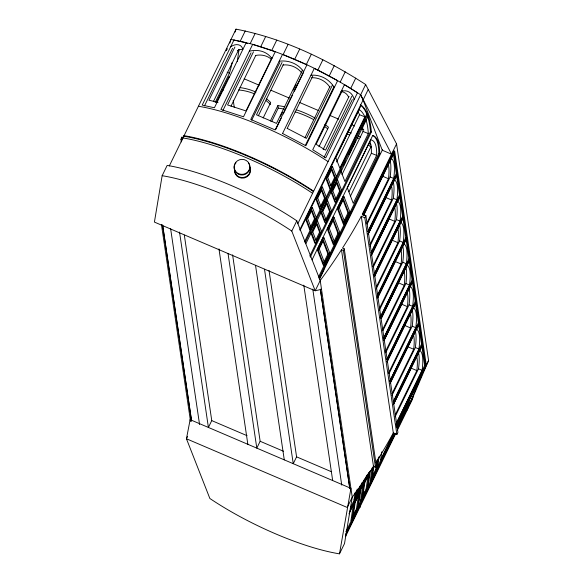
<?xml version="1.0" encoding="UTF-8"?>
<svg xmlns="http://www.w3.org/2000/svg" width="583" height="583" viewBox="0 0 583 583"><rect width="100%" height="100%" fill="white"/><g stroke="black" fill="none" stroke-linecap="round" stroke-linejoin="round"><path stroke-width="0.87" d="M237.252 61.507L239.001 49.847M353.466 503.778L350.944 520.604L351.841 521.02L358.108 508.172L360.768 490.456L359.871 490.048M361.919 482.746L361.263 487.14L354.996 499.988L354.1 499.573L355.156 492.54M351.841 521.02L354.5 503.304L360.768 490.456M354.996 499.988L356.315 491.199M357.211 489.071L355.914 497.722L360.513 488.299L361.03 484.837M352.249 517.551L356.461 508.915L358.56 494.938M355.783 495.739L359.616 487.884L359.871 486.156M357.357 509.331L359.849 492.722L355.251 502.145L352.759 518.753L357.357 509.331L356.461 508.915M361.453 501.314L364.105 483.606L370.373 470.758L367.72 488.467L361.453 501.314L360.556 500.906L363.209 483.198M364.871 478.526L364.601 480.283L367.348 474.664M362.24 497.066L366.066 489.217L368.296 474.358M366.962 489.633L369.454 473.024L364.856 482.447L362.371 499.048L366.962 489.633L366.066 489.217M372.158 467.923L370.161 481.208L371.058 481.616L377.325 468.768L379.183 456.372M371.058 481.616L373.448 465.679M373.943 466.24L371.976 479.35L376.574 469.927L378.411 457.691M372.231 476.581L375.678 469.519L377.121 459.907M381.799 451.825L380.604 459.79L393.693 432.965M407.24 410.017L408.377 406.344L409.455 399.202M339.495 553.85L350.937 488.343L190.145 419.651L186.443 438.766L209.858 498.48A117.329 31.752 26 0 0 339.495 553.85L344.509 543.575L352.241 497.182L320.213 280.503L296.798 220.797A117.329 31.752 26 0 0 167.161 165.419L162.147 175.702L154.415 222.087L315.199 290.779L321.524 289.343M229.877 43.084L231.006 39.425L250.194 43.659M235.109 32.072L236.02 29.15C282.522 38.084 326.101 58.949 365.658 84.52L396.557 143.892L428.585 360.578L413.391 396.105L397.234 429.234M413.391 396.083L412.254 399.741L397.3 430.371M408.384 406.38L423.571 370.854M319.367 279.293L323.951 269.783M181.342 141.946L180.941 139.25L181.983 137.114L183.419 137.726M169.281 166.002L236.02 29.15M204.487 105.909L232.588 48.294M234.898 47.048L208.954 100.225L218.049 102.368M240.24 41.204L245.254 30.921M213.349 101.675L238.892 49.307M215.149 102.491L229.418 73.225A128.69 10.516 -65.3 0 0 232.151 62.527M216.235 102.557L228.922 76.548A92.187 7.535 -65.3 0 1 229.483 77.094M255.201 33.362L250.187 43.638C289.408 54.7 326.64 72.46 360.651 94.818L391.543 154.174L382.273 150.21L363.1 100.006L360.651 94.818M222.925 110.442L251.025 52.834M253.503 51.77L227.567 104.955L246.004 110.93L271.94 57.746M230.992 106.215L255.733 55.487M260.732 46.713L265.746 36.43M271.758 50.386L276.765 40.103M283.112 54.605L288.126 44.33M251.732 120.083L279.833 62.468M282.026 62.454L256.491 114.815L276.495 123.392L302.431 70.208M258.364 115.762L283.506 64.217M263.181 117.948L270.694 102.55A51.472 48.724 -8.4 0 0 266.46 98.695M294.677 59.335L299.691 49.059M270.323 121.067L277.865 105.618A100.728 95.35 -8.4 0 1 284.81 106.776M271.889 121.155L278.237 108.139L277.865 105.618M280.481 116.308L282.471 112.22M293.249 90.132L296.04 84.404M306.308 64.516L311.322 54.234M275.744 129.39L281.29 118.028M283.265 113.977L292.367 95.313M294.349 91.254L303.452 72.591M282.529 133.529L314.303 68.379L337.637 80.673L305.886 145.772L282.558 133.478M287.149 128.53L312.772 76.03M317.866 70.077L322.88 59.801M329.213 75.958L334.227 65.682M304.931 137.799L330.073 86.255M332.397 85.184L306.461 138.368L287.23 128.398M305.354 145.356L333.848 86.933M340.21 82.094L345.223 71.811M342.476 90.299L316.139 144.3L325.554 150.166L351.892 96.173M318.974 146.763L328.499 127.24A100.728 95.35 -8.4 0 0 324.869 124.434M350.733 88.397L355.747 78.115M323.128 149.547L349.064 96.37M187.595 436.397L186.443 438.766L347.228 507.465L352.241 497.182A569.606 539.173 -8.4 0 0 370.475 471.071L373.492 466.415L341.463 249.735L343.445 250.581L375.474 467.26L373.492 466.415M324.192 157.199L352.292 99.584M341.463 249.735L338.453 254.385A569.606 539.173 -8.4 0 1 320.213 280.503L315.199 290.779L291.784 231.072L296.798 220.797M297.753 223.785L365.658 84.52M299.808 229.768L368.106 89.709M300.077 230.474L361.168 105.217A180.657 48.316 -68.5 0 1 367.042 113.007L368.755 117.496A180.657 48.316 -68.5 0 1 371.378 131.955L310.287 257.212M305.703 219.266L311.555 207.278L312.444 207.628L316.474 218.18L310.622 230.176L309.741 229.826L305.703 219.266L306.592 219.616L310.622 230.176M315.731 198.708L321.583 186.72L322.472 187.07L326.502 197.622L320.65 209.618L319.768 209.268L315.731 198.708L316.62 199.058L320.65 209.618M325.759 178.158L331.61 166.162L332.492 166.512L336.529 177.072L330.678 189.06L329.789 188.71L325.759 178.158L326.648 178.507L330.678 189.06M308.327 215.142L309.85 212.03M329.905 170.914L331.042 168.582M306.592 219.616L312.444 207.628M316.62 199.058L322.472 187.07M326.648 178.507L332.492 166.512M336.508 161.994L359.558 114.742L359.31 114.166A145.021 38.791 -68.5 0 0 357.751 111.404M184.33 235.109L211.753 420.598L208.408 427.448L179.528 232.056M310.302 227.406L314.485 218.844L311.307 210.521M320.329 206.848L324.512 198.286L321.335 189.971M330.736 185.511L334.533 177.728L331.355 169.413M321.328 206.069L322.108 204.473M364.849 116.826L339.816 168.152L335.786 157.599L359.179 109.633A145.021 38.791 -68.5 0 1 364.608 116.25L364.849 116.826L359.558 114.742M315.374 219.193L311.191 227.756L307.7 218.61L311.876 210.04L315.374 219.193L314.485 218.844M325.394 198.635L321.218 207.198L317.728 198.052L321.903 189.49L325.394 198.635L324.512 198.286M335.422 178.077L331.246 186.64L327.748 177.494L331.931 168.932L335.422 178.077L334.533 177.728M304.421 241.974L311.971 226.503M313.953 222.436L320.307 209.406M321.102 207.774L330.634 188.236M331.829 185.795L366.773 114.137L366.153 112.657A180.657 48.316 -68.5 0 0 360.279 104.867M305.31 242.324L367.662 114.487L366.773 114.137M314.711 224.644L316.664 220.644L317.553 220.993L321.583 231.553L315.731 243.541L314.842 243.191L310.812 232.639L311.701 232.989L315.731 243.541M325.518 202.49L326.691 200.093L327.573 200.443L331.61 210.995L325.759 222.983L324.869 222.633L320.839 212.081L321.729 212.431L325.759 222.983M336.712 179.535L337.601 179.885L341.631 190.437L335.786 202.432L334.897 202.082L330.867 191.523L333.986 185.132M341.689 169.34L340.895 170.965L344.925 181.524L368.318 133.558A145.021 38.791 -68.5 0 0 366.139 120.273L365.927 119.646M343.671 165.266L345.661 161.192M348.838 154.677L351.622 148.971M352.416 147.339L355.594 140.824M361.154 129.419L365.526 120.455M305.849 243.738L368.201 115.893M311.701 232.989L317.553 220.993M321.729 212.431L327.573 200.443M335.786 202.432L331.756 191.873L337.601 179.885M342.01 174.557L363.027 131.466A145.021 38.791 -68.5 0 0 362.539 126.314M315.789 239.999L319.586 232.209L316.416 223.894M326.436 203.336L329.614 211.651L325.438 220.221L326.327 220.571L330.503 212.001L327.012 202.855L322.829 211.425L326.327 220.571M335.465 199.663L339.641 191.1L336.464 182.778M320.475 232.559L316.299 241.129L312.809 231.976L316.984 223.413L320.475 232.559L319.586 232.209M340.53 191.45L336.355 200.013L332.857 190.867L337.032 182.297L340.53 191.45L339.641 191.1M309.799 256.046L370.496 131.605A180.657 48.316 -68.5 0 0 367.866 117.147M312.029 259.916L372.726 135.475A85.628 22.905 -68.5 0 1 379.715 153.766L319.018 278.208M317.261 249.524L323.113 237.536L324.002 237.886L329.912 253.365L324.068 265.36L323.179 265.01L317.261 249.524L318.15 249.874L324.068 265.36M327.289 228.966L333.141 216.978L334.03 217.328L339.94 232.806L334.088 244.802L333.206 244.452L327.289 228.966L328.178 229.323L334.088 244.802M337.317 208.415L343.168 196.42L344.05 196.77L349.968 212.256L344.116 224.244L343.227 223.894L337.317 208.415L338.206 208.765L344.116 224.244M338.803 206.622L339.561 205.07M318.15 249.874L324.002 237.886M328.178 229.323L334.03 217.328M338.206 208.765L344.05 196.77M348.991 191.807L371.123 146.428M350.339 196.369L371.356 153.285A61.871 16.55 -68.5 0 0 370.074 142.114M323.747 262.59L327.923 254.028L322.865 240.779M333.767 242.032L337.951 233.47L332.886 220.221M343.795 221.474L347.971 212.912L342.913 199.663M376.647 155.369L353.254 203.336L347.344 187.857L370.737 139.891A61.871 16.55 -68.5 0 1 376.647 155.369L371.356 153.285M328.812 254.377L324.629 262.94L319.258 248.868L323.434 240.298L328.812 254.377L327.923 254.028M338.832 233.819L334.657 242.382L329.286 228.31L333.461 219.747L338.832 233.819L337.951 233.47M348.86 213.261L344.684 221.824L339.306 207.752L343.489 199.189L348.86 213.261L347.971 212.912M318.529 277.042L378.826 153.416A85.628 22.905 -68.5 0 0 372.916 135.569M319.382 279.162L382.521 149.7M343.445 250.581L344.276 248.861L342.505 248.103L345.304 243.672A569.606 539.173 -8.4 0 0 361.285 216.278L364.841 217.802L396.87 434.488L393.314 432.965L361.285 216.278M396.557 143.892L362.305 214.129L365.891 215.659L397.912 432.346L396.87 434.488M362.444 215.076L393.773 150.837L394.669 151.223L426.275 365.016L396.921 425.189M363.712 213.101L371.684 196.748M373.681 192.66L385.64 168.13M386.442 166.498L393.219 152.593M369.724 201.383L371.706 197.316M363.34 215.462L394.669 151.223M363.807 215.112L394.115 152.979L397.22 173.982L368.106 233.666M364.841 217.802L365.891 215.659M232.595 254.88L260.149 441.273L256.804 448.13L228.055 253.634M366.765 223.26L388.482 178.733A105.334 18.481 -66.9 0 0 388.125 164.056M367.144 224.134L390.151 176.955A112.993 19.822 -66.9 0 0 390.267 161.331M367.953 231.356L393.736 178.485A112.993 19.822 -66.9 0 0 390.748 158.277M368.011 231.648L396.323 173.596L393.35 153.467M368.879 230.482L371.67 224.761M375.255 217.401L383.235 201.048M387.622 192.055L394.8 177.341M368.908 230.832L370.496 227.581M378.425 211.316L380.415 207.249M382.397 203.183L383.191 201.55M388.344 190.976L390.326 186.91M368.179 234.045L385.946 197.615L391.63 200.049L369.913 244.576M368.179 234.14L397.285 174.455L400.368 195.298L371.262 254.982M369.899 246.259L393.299 198.271A112.993 19.822 -66.9 0 0 393.416 182.647M371.101 252.672L396.885 199.801A112.993 19.822 -66.9 0 0 394.727 180.052M371.16 252.964L399.472 194.911L396.52 174.936M372.027 251.805L379.205 237.084M382.798 229.724L390.77 213.378M394.757 205.201L398.349 197.841M376.028 244.015L379.198 237.514M387.134 221.241L390.304 214.733M371.721 254.552L389.094 218.938A105.334 18.481 -66.9 0 0 389.284 217.299M371.327 255.456L400.441 195.771L403.516 216.614L374.41 276.298M372.675 266.701L394.786 221.365A105.334 18.481 -66.9 0 0 394.429 206.688M373.441 266.766L396.455 219.587A112.993 19.822 -66.9 0 0 396.564 203.963M373.856 274.804L400.04 221.117A112.993 19.822 -66.9 0 0 397.876 201.368M373.914 275.096L402.627 216.227L399.668 196.26M378.768 265.761L386.74 249.407M390.333 242.047L398.306 225.701M400.302 221.613L401.498 219.157M380.765 262.08L382.747 258.014M384.729 253.948L386.711 249.881M395.835 231.174L398.612 225.483M374.483 276.772L403.589 217.087L406.672 237.93L377.558 297.614M376.217 287.208L397.934 242.681A105.334 18.481 -66.9 0 0 397.577 228.004M376.195 288.898L399.603 240.903A112.993 19.822 -66.9 0 0 399.719 225.286M269.033 270.446L296.579 456.839L293.242 463.696L264.493 269.2M377.405 295.304L403.188 242.441A112.993 19.822 -66.9 0 0 401.024 222.684M377.463 295.596L405.775 237.551L402.824 217.576M378.331 294.437L382.718 285.444M386.303 278.084L394.283 261.731M398.269 253.554L404.646 240.473M379.548 292.345L382.725 285.838M389.466 272.013L392.643 265.505M400.572 249.24L402.561 245.166M377.631 298.088L406.737 238.403L409.82 259.246L381.107 318.114M379.373 308.524L401.089 263.997A105.334 18.481 -66.9 0 0 400.732 249.327M379.351 310.214L402.758 262.226A112.993 19.822 -66.9 0 0 402.868 246.602M380.553 316.627L406.336 263.756A112.993 19.822 -66.9 0 0 404.179 244M380.211 317.735L408.923 258.867L405.972 238.892M382.28 314.12L390.253 297.767M393.846 290.407L401.818 274.054M405.01 267.517L407.801 261.789M384.284 310.411L385.079 308.779M388.256 302.278L390.238 298.212M399.362 279.497L402.139 273.806M381.173 318.507L398.546 282.886L404.238 285.313L382.521 329.84M381.18 318.588L409.893 259.719L412.975 280.561L383.862 340.246M382.9 330.714L405.906 283.542A112.993 19.822 -66.9 0 0 406.016 267.918M383.701 337.943L409.492 285.072A112.993 19.822 -66.9 0 0 406.504 264.857M383.767 338.235L412.079 280.183L409.12 260.207M384.634 337.069L386.223 333.797M389.415 327.26L397.788 310.09M400.98 303.546L408.953 287.193M384.663 337.419L386.245 334.168M392.993 320.337L394.975 316.27M396.957 312.204L397.752 310.579M402.911 300.005L404.894 295.938M408.064 289.43L408.858 287.805M383.927 340.632L401.702 304.202L407.386 306.636L385.669 351.163M383.935 340.72L413.041 281.035L416.124 301.885L387.01 361.569M385.647 352.846L409.055 304.858A112.993 19.822 -66.9 0 0 409.171 289.234M386.857 359.259L412.64 306.388A112.993 19.822 -66.9 0 0 410.476 286.632M386.915 359.551L415.227 301.498L412.276 281.523M387.382 359.201L393.365 346.943M396.95 339.583L404.93 323.23M408.515 315.869L414.098 304.428M390.588 353.043L393.365 347.351M401.694 330.269L404.872 323.762M387.083 362.043L416.196 302.358L419.272 323.201L390.165 382.885M388.424 373.288L410.541 327.952A105.334 18.481 -66.9 0 0 410.184 313.275M389.196 373.353L412.21 326.174A112.993 19.822 -66.9 0 0 412.319 310.55M389.612 381.391L415.796 327.704A112.993 19.822 -66.9 0 0 413.631 307.948M390.063 380.867L418.375 322.814L415.424 302.839M392.927 375.612L400.9 359.266M405.688 349.45L412.465 335.553M416.058 328.193L417.253 325.744M395.325 371.109L397.307 367.042M406.431 348.335L407.225 346.703M410.403 340.195L412.385 336.129M390.231 383.359L419.345 323.674L422.427 344.517L393.314 404.201M391.973 393.795L413.69 349.268A105.334 18.481 -66.9 0 0 413.682 335.808M391.951 395.478L415.358 347.49A112.993 19.822 -66.9 0 0 415.468 331.865M393.161 401.891L418.944 349.02A112.993 19.822 -66.9 0 0 416.779 329.271M393.219 402.183L421.531 344.13L418.579 324.155M394.086 401.024L396.877 395.296M400.463 387.943L408.443 371.59M412.028 364.229L420 347.876M394.115 401.374L396.892 395.675M404.034 381.034L408.399 372.092M415.14 358.261L418.31 351.753M393.387 404.587L411.153 368.157L416.838 370.584L395.121 415.111M393.387 404.675L422.493 344.99L425.575 365.825L396.863 424.694M354.1 499.573L354.879 497.969M356.446 494.756L358.8 489.939M350.237 508.252L355.011 498.48M360.972 486.251L364.149 479.736M395.106 416.794L418.507 368.806A112.993 19.822 -66.9 0 0 418.208 351.811M353.254 502.845L354.843 499.58M365.905 477.237L366.671 475.662M349.545 511.925L368.624 472.813M348.984 513.849L369.651 471.479M396.309 423.207L422.092 370.343A112.993 19.822 -66.9 0 0 419.935 350.587M395.966 424.315L424.679 365.446L421.859 346.346M396.819 423.178L404.354 407.728M407.925 400.412L415.854 384.153M419.826 376.02L423.389 368.696M375.474 467.26L376.305 465.547L344.276 248.861M396.717 425.911L428.585 360.578M353.692 514.986L355.645 510.97M360.556 500.906L361.336 499.296M363.69 494.479L365.257 491.272M372.909 475.582L374.475 472.376M396.863 426.457L404.004 411.824A128.69 10.516 -65.3 0 0 404.726 409.332M345.894 531.732L351.462 520.32M358.217 506.467L360.994 500.768M367.756 486.914L370.533 481.208M376.895 468.171L393.984 433.14M396.761 427.434L405.506 409.506A162.344 13.263 -65.3 0 0 406.927 404.318M345.996 533.773L394.88 433.548M397.263 428.658L406.402 409.922A162.344 13.263 -65.3 0 0 408.88 400.259M345.486 535.325L395.238 433.278M345.508 536.557L395.711 433.628M375.926 462.574L377.325 460.359A569.606 539.173 -8.4 0 0 393.314 432.965M370.496 131.605L371.378 131.955M363.027 131.466L368.318 133.558M378.826 153.416L379.715 153.766M330.867 191.523L331.756 191.873M329.614 211.651L330.503 212.001M329.023 253.015L329.912 253.365M244.168 78.8L259.231 85.235M270.949 90.241L289.365 98.104M299.407 102.397L318.653 110.617M329.533 115.266L338.745 119.202M351.294 124.558L354.646 125.994M361.336 128.85L363.85 129.922M393.146 152.119L394.042 152.506M396.323 173.596L397.22 173.982M390.151 176.955L393.736 178.485M388.482 178.733L382.791 176.299A105.334 18.481 -66.9 0 0 382.98 174.667M399.472 194.911L400.368 195.298M393.299 198.271L396.885 199.801M402.627 216.227L403.516 216.614M396.455 219.587L400.04 221.117M389.094 218.938L394.786 221.365M180.941 139.25L182.37 139.862M405.775 237.551L406.672 237.93M399.603 240.903L403.188 242.441M392.25 240.254L397.934 242.681M408.923 258.867L409.82 259.246M402.758 262.226L406.336 263.756M395.398 261.57L401.089 263.997M412.079 280.183L412.975 280.561M405.906 283.542L409.492 285.072M415.227 301.498L416.124 301.885M409.055 304.858L412.64 306.388M418.375 322.814L419.272 323.201M412.21 326.174L415.796 327.704M410.541 327.952L404.85 325.518A105.334 18.481 -66.9 0 0 405.032 323.886M421.531 344.13L422.427 344.517M415.358 347.49L418.944 349.02M407.998 346.834L413.69 349.268M424.679 365.446L425.575 365.825M418.507 368.806L422.092 370.343M211.753 420.598L247.075 435.69M260.149 441.273L283.455 451.235M296.579 456.839L331.086 471.581M227.13 72.168L229.418 73.225M222.101 89.381L223.624 90.081M405.506 409.506L406.402 409.922M375.678 469.519L376.574 469.927M359.616 487.884L360.513 488.299M353.604 502.896L354.5 503.304M364.28 213.378L364.535 215.149M360.032 506.795L360.119 507.421M320.446 289.868L349.815 488.569M320.315 289.081L349.822 488.678M312.772 289.102L341.747 485.122M303.794 285.145L332.674 480.538M233.222 100.24L234.286 107.432M255.529 265.367L284.278 459.863M218.96 248.905L247.841 444.297M181.983 137.114L182.253 138.907M170.6 228.543L199.568 424.548M162.657 224.994L191.632 420.999M162.562 225.067L191.537 421.072M161.425 224.47L190.401 420.474M190.145 419.651L190.408 421.414M239.897 87.603A51.472 48.724 -8.4 0 1 255.959 92.15M296.128 109.735A100.728 95.35 -8.4 0 1 315.228 118.16M348.962 132.312A51.472 48.724 -8.4 0 1 351.36 133.048M358.283 135.941A51.472 48.724 -8.4 0 1 360.476 137.114M369.156 143.352A51.472 48.724 -8.4 0 1 370.941 145.036M278.237 108.139A100.728 95.35 -8.4 0 1 284.417 109.152M295.013 111.798A100.728 95.35 -8.4 0 1 313.574 119.559M325.248 126.963A100.728 95.35 -8.4 0 1 327.682 128.814M238.593 89.957A51.472 48.724 -8.4 0 1 254.815 93.994M266.191 100.706A51.472 48.724 -8.4 0 1 270.49 104.495M346.892 134.207A51.472 48.724 -8.4 0 1 349.334 134.833M357.16 137.741A51.472 48.724 -8.4 0 1 358.654 138.47M368.288 144.81A51.472 48.724 -8.4 0 1 371.313 147.565M162.147 175.702A117.329 31.752 26 0 1 291.784 231.072M198.424 106.259A117.329 31.752 26 0 1 328.061 161.629M310.965 75.236A24.202 23.152 49 0 1 334.299 87.523M341.128 91.509A10.414 9.357 80.9 0 1 354.143 99.627M249.969 167.984A7.922 7.499 -8.4 0 1 244.248 177.961A7.922 7.499 -8.4 0 1 234.65 171.438M249.874 167.35A7.922 7.499 -8.4 0 1 243.133 177.494A7.922 7.499 -8.4 0 1 234.65 168.844M279.162 61.251A24.96 23.626 -8.4 0 1 303.59 71.687M249.32 51.231A24.202 20.66 -36.6 0 1 271.918 58.555M341.084 91.669A9.044 8.242 77.5 0 1 348.627 97.135M255.645 55.451A20.296 17.512 -35.3 0 1 271.569 59.466M182.967 137.952A117.329 31.752 26 0 1 312.605 193.323M230.613 46.866A10.414 7.448 -47.3 0 1 242.827 49.526M237.325 50.772A9.044 6.69 -46 0 1 242.368 49.366M311.716 77.728A20.296 19.45 45 0 1 329.832 87.137M283.003 64.983A20.777 19.669 -8.4 0 1 301.797 73.013M248.547 163.102A7.922 7.499 -8.4 0 1 243.096 174.929A7.922 7.499 -8.4 0 1 234.636 165.047M234.898 164.442A7.922 7.499 -8.4 0 1 236.006 162.774M403.881 270.643A105.334 18.481 -66.9 0 1 404.238 285.313M391.63 186.589A105.334 18.481 -66.9 0 1 391.63 200.049M407.386 293.176A105.334 18.481 -66.9 0 1 407.386 306.636M416.488 355.907A105.334 18.481 -66.9 0 1 416.838 370.584M227.079 48.797L226.284 50.43L227.086 48.812M233.958 40.016L202.206 105.108L214.42 107.768L246.164 42.668L233.958 40.016M252.658 44.374L220.906 109.473L243.512 116.797L275.256 51.705L252.658 44.374M282.507 54.401L250.756 119.493L275.183 129.929L306.935 64.837L282.507 54.401M344.466 84.659L312.721 149.758L325.737 157.869L357.481 92.777L344.466 84.659M247.126 43.63L246.164 42.668L247.119 43.63M313.443 191.61L313.348 190.984A117.329 31.752 26 0 0 183.711 135.606L183.798 136.24A117.329 31.752 26 0 1 313.443 191.61M238.629 173.727A7.922 7.499 -8.4 0 0 249.852 166.097A7.922 7.499 -8.4 0 0 237.434 160.791A7.922 7.499 -8.4 0 0 238.629 173.727"/></g></svg>
